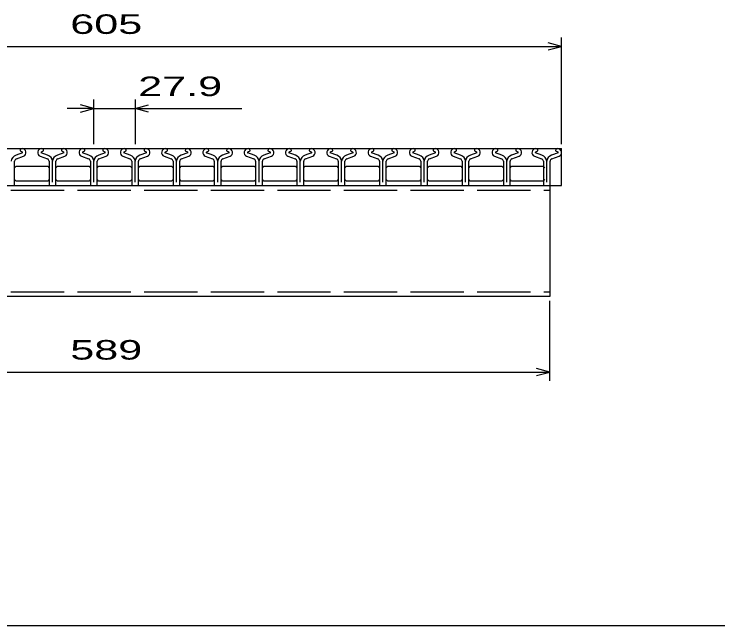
# Model space of a CAD drawing. Units: millimetres, scale not verified. Extents: x -1092 to 1034, y -771 to 635.
# Drawn here: x -624.2 to -148.7, y -684.6 to -271.3 of the extents above; entities that cross this region are included whole.
import ezdxf
from ezdxf.enums import TextEntityAlignment as Align

# ---------------------------------------------------------------- set-up
doc = ezdxf.new("R2010")
doc.units = ezdxf.units.MM
doc.header["$LTSCALE"] = 6
doc.linetypes.add('DASHED', pattern=[7.5, 6, -1.5])
for name, color, linetype, lineweight in [('0_2', 150, 'Continuous', 25), ('16', 3, 'Continuous', 25), ('22', 2, 'Continuous', 25)]:
    doc.layers.add(name, color=color, linetype=linetype, lineweight=lineweight)
doc.styles.add('ベクトル', font='')
doc.styles.get('ベクトル').set_extended_font_data('ベクトル')

msp = doc.modelspace()

# ---------------------------------------------------------------- linework, layer by layer
at = {"layer": '0_2'}
msp.add_line((1034.4, -684.6), (-1041.6, -684.6), dxfattribs=at)
at = {"layer": '16'}
for p, q in [((-859.3, -362.1), (-254.3, -362.1)), ((-618.502, -365.108), (-622.822, -366.628)), ((-620.101, -363.483), (-620.101, -363.713)), ((-620.101, -363.713), (-618.661, -364.413)), ((-601.499, -366.628), (-605.819, -365.108)), ((-605.66, -364.413), (-604.22, -363.713)), ((-604.22, -363.713), (-604.22, -363.483)), ((-590.602, -365.108), (-594.922, -366.628)), ((-592.201, -363.483), (-592.201, -363.713)), ((-592.201, -363.713), (-590.761, -364.413)), ((-573.599, -366.628), (-577.919, -365.108)), ((-577.76, -364.413), (-576.32, -363.713)), ((-576.32, -363.713), (-576.32, -363.483)), ((-562.702, -365.108), (-567.022, -366.628)), ((-564.301, -363.483), (-564.301, -363.713)), ((-564.301, -363.713), (-562.861, -364.413)), ((-545.699, -366.628), (-550.019, -365.108)), ((-549.86, -364.413), (-548.42, -363.713)), ((-548.42, -363.713), (-548.42, -363.483)), ((-534.802, -365.108), (-539.122, -366.628)), ((-536.401, -363.483), (-536.401, -363.713)), ((-536.401, -363.713), (-534.961, -364.413)), ((-517.799, -366.628), (-522.119, -365.108)), ((-521.96, -364.413), (-520.52, -363.713)), ((-520.52, -363.713), (-520.52, -363.483)), ((-506.902, -365.108), (-511.222, -366.628)), ((-508.501, -363.483), (-508.501, -363.713)), ((-508.501, -363.713), (-507.061, -364.413)), ((-489.899, -366.628), (-494.219, -365.108)), ((-494.06, -364.413), (-492.62, -363.713)), ((-492.62, -363.713), (-492.62, -363.483)), ((-479.002, -365.108), (-483.322, -366.628)), ((-480.601, -363.483), (-480.601, -363.713)), ((-480.601, -363.713), (-479.161, -364.413)), ((-461.999, -366.628), (-466.319, -365.108)), ((-466.16, -364.413), (-464.72, -363.713)), ((-464.72, -363.713), (-464.72, -363.483)), ((-451.102, -365.108), (-455.422, -366.628)), ((-452.701, -363.483), (-452.701, -363.713)), ((-452.701, -363.713), (-451.261, -364.413)), ((-434.099, -366.628), (-438.419, -365.108)), ((-438.26, -364.413), (-436.82, -363.713)), ((-436.82, -363.713), (-436.82, -363.483)), ((-423.202, -365.108), (-427.522, -366.628)), ((-424.801, -363.483), (-424.801, -363.713)), ((-424.801, -363.713), (-423.361, -364.413)), ((-406.199, -366.628), (-410.519, -365.108)), ((-410.36, -364.413), (-408.92, -363.713)), ((-408.92, -363.713), (-408.92, -363.483)), ((-395.302, -365.108), (-399.622, -366.628)), ((-396.901, -363.483), (-396.901, -363.713)), ((-396.901, -363.713), (-395.461, -364.413)), ((-378.299, -366.628), (-382.619, -365.108)), ((-382.46, -364.413), (-381.02, -363.713)), ((-381.02, -363.713), (-381.02, -363.483)), ((-367.402, -365.108), (-371.722, -366.628)), ((-369.001, -363.483), (-369.001, -363.713)), ((-369.001, -363.713), (-367.561, -364.413)), ((-350.399, -366.628), (-354.719, -365.108)), ((-354.56, -364.413), (-353.12, -363.713)), ((-353.12, -363.713), (-353.12, -363.483)), ((-339.502, -365.108), (-343.822, -366.628)), ((-341.101, -363.483), (-341.101, -363.713)), ((-341.101, -363.713), (-339.661, -364.413)), ((-322.499, -366.628), (-326.819, -365.108)), ((-326.66, -364.413), (-325.22, -363.713)), ((-325.22, -363.713), (-325.22, -363.483)), ((-311.602, -365.108), (-315.922, -366.628)), ((-313.201, -363.483), (-313.201, -363.713)), ((-313.201, -363.713), (-311.761, -364.413)), ((-294.599, -366.628), (-298.919, -365.108)), ((-298.76, -364.413), (-297.32, -363.713)), ((-297.32, -363.713), (-297.32, -363.483)), ((-283.702, -365.108), (-288.022, -366.628)), ((-285.301, -363.483), (-285.301, -363.713)), ((-285.301, -363.713), (-283.861, -364.413)), ((-267.599, -366.628), (-271.919, -365.108)), ((-271.76, -364.413), (-270.32, -363.713)), ((-270.32, -363.713), (-270.32, -363.483)), ((-256.702, -365.108), (-261.022, -366.628)), ((-258.301, -363.483), (-258.301, -363.713)), ((-258.301, -363.713), (-256.861, -364.413)), ((-254.3, -387.1), (-254.3, -362.1)), ((-623.81, -386.412), (-623.81, -370.692)), ((-622.612, -368.989), (-617.742, -367.279)), ((-606.579, -367.279), (-601.709, -368.989)), ((-600.51, -370.692), (-600.51, -386.412)), ((-598.2, -384.81), (-598.2, -370.74)), ((-595.91, -386.412), (-595.91, -370.692)), ((-594.712, -368.989), (-589.842, -367.279)), ((-578.679, -367.279), (-573.809, -368.989)), ((-572.61, -370.692), (-572.61, -386.412)), ((-570.3, -384.81), (-570.3, -370.74)), ((-568.01, -386.412), (-568.01, -370.692)), ((-566.812, -368.989), (-561.942, -367.279)), ((-550.779, -367.279), (-545.909, -368.989)), ((-544.71, -370.692), (-544.71, -386.412)), ((-542.4, -384.81), (-542.4, -370.74)), ((-540.11, -386.412), (-540.11, -370.692)), ((-538.912, -368.989), (-534.042, -367.279)), ((-522.879, -367.279), (-518.009, -368.989)), ((-516.81, -370.692), (-516.81, -386.412)), ((-514.5, -384.81), (-514.5, -370.74)), ((-512.21, -386.412), (-512.21, -370.692)), ((-511.012, -368.989), (-506.142, -367.279)), ((-494.979, -367.279), (-490.109, -368.989)), ((-488.91, -370.692), (-488.91, -386.412)), ((-486.6, -384.81), (-486.6, -370.74)), ((-484.31, -386.412), (-484.31, -370.692)), ((-483.112, -368.989), (-478.242, -367.279)), ((-467.079, -367.279), (-462.209, -368.989)), ((-461.01, -370.692), (-461.01, -386.412)), ((-458.7, -384.81), (-458.7, -370.74)), ((-456.41, -386.412), (-456.41, -370.692)), ((-455.212, -368.989), (-450.342, -367.279)), ((-439.179, -367.279), (-434.309, -368.989)), ((-433.11, -370.692), (-433.11, -386.412)), ((-430.8, -384.81), (-430.8, -370.74)), ((-428.51, -386.412), (-428.51, -370.692)), ((-427.312, -368.989), (-422.442, -367.279)), ((-411.279, -367.279), (-406.409, -368.989)), ((-405.21, -370.692), (-405.21, -386.412)), ((-402.9, -384.81), (-402.9, -370.74)), ((-400.61, -386.412), (-400.61, -370.692)), ((-399.412, -368.989), (-394.542, -367.279)), ((-383.379, -367.279), (-378.509, -368.989)), ((-377.31, -370.692), (-377.31, -386.412)), ((-375, -384.81), (-375, -370.74)), ((-372.71, -386.412), (-372.71, -370.692)), ((-371.512, -368.989), (-366.642, -367.279)), ((-355.479, -367.279), (-350.609, -368.989)), ((-349.41, -370.692), (-349.41, -386.412)), ((-347.1, -384.81), (-347.1, -370.74)), ((-344.81, -386.412), (-344.81, -370.692)), ((-343.612, -368.989), (-338.742, -367.279)), ((-327.579, -367.279), (-322.709, -368.989)), ((-321.51, -370.692), (-321.51, -386.412)), ((-319.2, -384.81), (-319.2, -370.74)), ((-316.91, -386.412), (-316.91, -370.692)), ((-315.712, -368.989), (-310.842, -367.279)), ((-299.679, -367.279), (-294.809, -368.989)), ((-293.61, -370.692), (-293.61, -386.412)), ((-291.3, -384.81), (-291.3, -370.74)), ((-289.01, -386.412), (-289.01, -370.692)), ((-287.812, -368.989), (-282.942, -367.279)), ((-272.679, -367.279), (-267.809, -368.989)), ((-266.61, -370.692), (-266.61, -386.412)), ((-264.3, -384.81), (-264.3, -370.74)), ((-262.01, -386.412), (-262.01, -370.692)), ((-260.812, -368.989), (-255.942, -367.279)), ((-623.85, -375.1), (-622.85, -374.1)), ((-622.85, -374.1), (-601.45, -374.1)), ((-601.45, -374.1), (-600.45, -375.1)), ((-595.95, -375.1), (-594.95, -374.1)), ((-594.95, -374.1), (-573.55, -374.1)), ((-573.55, -374.1), (-572.55, -375.1)), ((-568.05, -375.1), (-567.05, -374.1)), ((-567.05, -374.1), (-545.65, -374.1)), ((-545.65, -374.1), (-544.65, -375.1)), ((-540.15, -375.1), (-539.15, -374.1)), ((-539.15, -374.1), (-517.75, -374.1)), ((-517.75, -374.1), (-516.75, -375.1)), ((-512.25, -375.1), (-511.25, -374.1)), ((-511.25, -374.1), (-489.85, -374.1)), ((-489.85, -374.1), (-488.85, -375.1)), ((-484.35, -375.1), (-483.35, -374.1)), ((-483.35, -374.1), (-461.95, -374.1)), ((-461.95, -374.1), (-460.95, -375.1)), ((-456.45, -375.1), (-455.45, -374.1)), ((-455.45, -374.1), (-434.05, -374.1)), ((-434.05, -374.1), (-433.05, -375.1)), ((-428.55, -375.1), (-427.55, -374.1)), ((-427.55, -374.1), (-406.15, -374.1)), ((-406.15, -374.1), (-405.15, -375.1)), ((-400.65, -375.1), (-399.65, -374.1)), ((-399.65, -374.1), (-378.25, -374.1)), ((-378.25, -374.1), (-377.25, -375.1)), ((-372.75, -375.1), (-371.75, -374.1)), ((-371.75, -374.1), (-350.35, -374.1)), ((-350.35, -374.1), (-349.35, -375.1)), ((-344.85, -375.1), (-343.85, -374.1)), ((-343.85, -374.1), (-322.45, -374.1)), ((-322.45, -374.1), (-321.45, -375.1)), ((-316.95, -375.1), (-315.95, -374.1)), ((-315.95, -374.1), (-294.55, -374.1)), ((-294.55, -374.1), (-293.55, -375.1)), ((-289.05, -375.1), (-288.05, -374.1)), ((-288.05, -374.1), (-266.65, -374.1)), ((-266.65, -374.1), (-265.65, -375.1)), ((-622.85, -384.1), (-623.85, -383.1)), ((-601.45, -384.1), (-622.85, -384.1)), ((-600.45, -383.1), (-601.45, -384.1)), ((-594.95, -384.1), (-595.95, -383.1)), ((-573.55, -384.1), (-594.95, -384.1)), ((-572.55, -383.1), (-573.55, -384.1)), ((-567.05, -384.1), (-568.05, -383.1)), ((-545.65, -384.1), (-567.05, -384.1)), ((-544.65, -383.1), (-545.65, -384.1)), ((-539.15, -384.1), (-540.15, -383.1)), ((-517.75, -384.1), (-539.15, -384.1)), ((-516.75, -383.1), (-517.75, -384.1)), ((-511.25, -384.1), (-512.25, -383.1)), ((-489.85, -384.1), (-511.25, -384.1)), ((-488.85, -383.1), (-489.85, -384.1)), ((-483.35, -384.1), (-484.35, -383.1)), ((-461.95, -384.1), (-483.35, -384.1)), ((-460.95, -383.1), (-461.95, -384.1)), ((-455.45, -384.1), (-456.45, -383.1)), ((-434.05, -384.1), (-455.45, -384.1)), ((-433.05, -383.1), (-434.05, -384.1)), ((-427.55, -384.1), (-428.55, -383.1)), ((-406.15, -384.1), (-427.55, -384.1)), ((-405.15, -383.1), (-406.15, -384.1)), ((-399.65, -384.1), (-400.65, -383.1)), ((-378.25, -384.1), (-399.65, -384.1)), ((-377.25, -383.1), (-378.25, -384.1)), ((-371.75, -384.1), (-372.75, -383.1)), ((-350.35, -384.1), (-371.75, -384.1)), ((-349.35, -383.1), (-350.35, -384.1)), ((-343.85, -384.1), (-344.85, -383.1)), ((-322.45, -384.1), (-343.85, -384.1)), ((-321.45, -383.1), (-322.45, -384.1)), ((-315.95, -384.1), (-316.95, -383.1)), ((-294.55, -384.1), (-315.95, -384.1)), ((-293.55, -383.1), (-294.55, -384.1)), ((-288.05, -384.1), (-289.05, -383.1)), ((-266.65, -384.1), (-288.05, -384.1)), ((-265.65, -383.1), (-266.65, -384.1)), ((-859.3, -387.1), (-254.3, -387.1)), ((-851.3, -387.1), (-262.3, -387.1)), ((-599.81, -387.112), (-596.61, -387.112)), ((-571.91, -387.112), (-568.71, -387.112)), ((-544.01, -387.112), (-540.81, -387.112)), ((-516.11, -387.112), (-512.91, -387.112)), ((-488.21, -387.112), (-485.01, -387.112)), ((-460.31, -387.112), (-457.11, -387.112)), ((-432.41, -387.112), (-429.21, -387.112)), ((-404.51, -387.112), (-401.31, -387.112)), ((-376.61, -387.112), (-373.41, -387.112)), ((-348.71, -387.112), (-345.51, -387.112)), ((-320.81, -387.112), (-317.61, -387.112)), ((-292.91, -387.112), (-289.71, -387.112)), ((-265.91, -387.112), (-262.71, -387.112)), ((-262.3, -387.1), (-262.3, -462.1)), ((-262.3, -462.1), (-851.3, -462.1))]:
    msp.add_line(p, q, dxfattribs=at)
at = {"layer": '16', "linetype": 'DASHED'}
for p, q in [((-851.3, -390.3), (-262.3, -390.3)), ((-851.3, -458.9), (-262.3, -458.9))]:
    msp.add_line(p, q, dxfattribs=at)
at = {"layer": '16'}
for centre, radius, start, end in [((-618.652, -363.546), 1.45, 94.45, 177.5), ((-618.811, -364.8), 2.7, 293.32, 89.02002), ((-618.826, -364.816), 0.44, 317.67, 68.08999), ((-605.51, -364.8), 2.7, 90.98, 246.68), ((-605.495, -364.816), 0.44, 111.91, 222.33), ((-605.669, -363.546), 1.45, 2.5, 85.55), ((-590.752, -363.546), 1.45, 94.45, 177.5), ((-590.911, -364.8), 2.7, 293.32, 89.02002), ((-590.926, -364.816), 0.44, 317.67, 68.08999), ((-577.61, -364.8), 2.7, 90.98, 246.68), ((-577.595, -364.816), 0.44, 111.91, 222.33), ((-577.769, -363.546), 1.45, 2.5, 85.55), ((-562.852, -363.546), 1.45, 94.45, 177.5), ((-563.011, -364.8), 2.7, 293.32, 89.02002), ((-563.026, -364.816), 0.44, 317.67, 68.08999), ((-549.71, -364.8), 2.7, 90.98, 246.68), ((-549.695, -364.816), 0.44, 111.91, 222.33), ((-549.869, -363.546), 1.45, 2.5, 85.55), ((-534.952, -363.546), 1.45, 94.45, 177.5), ((-535.111, -364.8), 2.7, 293.32, 89.02002), ((-535.126, -364.816), 0.44, 317.67, 68.08999), ((-521.81, -364.8), 2.7, 90.98, 246.68), ((-521.795, -364.816), 0.44, 111.91, 222.33), ((-521.969, -363.546), 1.45, 2.5, 85.55), ((-507.052, -363.546), 1.45, 94.45, 177.5), ((-507.211, -364.8), 2.7, 293.32, 89.02002), ((-507.226, -364.816), 0.44, 317.67, 68.08999), ((-493.91, -364.8), 2.7, 90.98, 246.68), ((-493.895, -364.816), 0.44, 111.91, 222.33), ((-494.069, -363.546), 1.45, 2.5, 85.55), ((-479.152, -363.546), 1.45, 94.45, 177.5), ((-479.311, -364.8), 2.7, 293.32, 89.02002), ((-479.326, -364.816), 0.44, 317.67, 68.08999), ((-466.01, -364.8), 2.7, 90.98, 246.68), ((-465.995, -364.816), 0.44, 111.91, 222.33), ((-466.169, -363.546), 1.45, 2.5, 85.55), ((-451.252, -363.546), 1.45, 94.45, 177.5), ((-451.411, -364.8), 2.7, 293.32, 89.02002), ((-451.426, -364.816), 0.44, 317.67, 68.08999), ((-438.11, -364.8), 2.7, 90.98, 246.68), ((-438.095, -364.816), 0.44, 111.91, 222.33), ((-438.269, -363.546), 1.45, 2.5, 85.55), ((-423.352, -363.546), 1.45, 94.45, 177.5), ((-423.511, -364.8), 2.7, 293.32, 89.02002), ((-423.526, -364.816), 0.44, 317.67, 68.08999), ((-410.21, -364.8), 2.7, 90.98, 246.68), ((-410.195, -364.816), 0.44, 111.91, 222.33), ((-410.369, -363.546), 1.45, 2.5, 85.55), ((-395.452, -363.546), 1.45, 94.45, 177.5), ((-395.611, -364.8), 2.7, 293.32, 89.02002), ((-395.626, -364.816), 0.44, 317.67, 68.08999), ((-382.31, -364.8), 2.7, 90.98, 246.68), ((-382.295, -364.816), 0.44, 111.91, 222.33), ((-382.469, -363.546), 1.45, 2.5, 85.55), ((-367.552, -363.546), 1.45, 94.45, 177.5), ((-367.711, -364.8), 2.7, 293.32, 89.02002), ((-367.726, -364.816), 0.44, 317.67, 68.08999), ((-354.41, -364.8), 2.7, 90.98, 246.68), ((-354.395, -364.816), 0.44, 111.91, 222.33), ((-354.569, -363.546), 1.45, 2.5, 85.55), ((-339.652, -363.546), 1.45, 94.45, 177.5), ((-339.811, -364.8), 2.7, 293.32, 89.02002), ((-339.826, -364.816), 0.44, 317.67, 68.08999), ((-326.51, -364.8), 2.7, 90.98, 246.68), ((-326.495, -364.816), 0.44, 111.91, 222.33), ((-326.669, -363.546), 1.45, 2.5, 85.55), ((-311.752, -363.546), 1.45, 94.45, 177.5), ((-311.911, -364.8), 2.7, 293.32, 89.02002), ((-311.926, -364.816), 0.44, 317.67, 68.08999), ((-298.61, -364.8), 2.7, 90.98, 246.68), ((-298.595, -364.816), 0.44, 111.91, 222.33), ((-298.769, -363.546), 1.45, 2.5, 85.55), ((-283.852, -363.546), 1.45, 94.45, 177.5), ((-284.011, -364.8), 2.7, 293.32, 89.02002), ((-284.026, -364.816), 0.44, 317.67, 68.08999), ((-271.61, -364.8), 2.7, 90.98, 246.68), ((-271.595, -364.816), 0.44, 111.91, 222.33), ((-271.769, -363.546), 1.45, 2.5, 85.55), ((-256.852, -363.546), 1.45, 94.45, 177.5), ((-257.011, -364.8), 2.7, 293.32, 89.02002), ((-257.026, -364.816), 0.44, 317.67, 68.08999), ((-621.531, -371.043), 4.6, 106.3, 176.22), ((-622.012, -370.689), 1.8, 109.42, 180), ((-602.309, -370.689), 1.8, 0, 70.58), ((-602.79, -371.043), 4.6, 3.78, 73.7), ((-593.631, -371.043), 4.6, 106.3, 176.22), ((-594.112, -370.689), 1.8, 109.42, 180), ((-574.409, -370.689), 1.8, 0, 70.58), ((-574.89, -371.043), 4.6, 3.78, 73.7), ((-565.731, -371.043), 4.6, 106.3, 176.22), ((-566.212, -370.689), 1.8, 109.42, 180), ((-546.509, -370.689), 1.8, 0, 70.58), ((-546.99, -371.043), 4.6, 3.78, 73.7), ((-537.831, -371.043), 4.6, 106.3, 176.22), ((-538.312, -370.689), 1.8, 109.42, 180), ((-518.609, -370.689), 1.8, 0, 70.58), ((-519.09, -371.043), 4.6, 3.78, 73.7), ((-509.931, -371.043), 4.6, 106.3, 176.22), ((-510.412, -370.689), 1.8, 109.42, 180), ((-490.709, -370.689), 1.8, 0, 70.58), ((-491.19, -371.043), 4.6, 3.78, 73.7), ((-482.031, -371.043), 4.6, 106.3, 176.22), ((-482.512, -370.689), 1.8, 109.42, 180), ((-462.809, -370.689), 1.8, 0, 70.58), ((-463.29, -371.043), 4.6, 3.78, 73.7), ((-454.131, -371.043), 4.6, 106.3, 176.22), ((-454.612, -370.689), 1.8, 109.42, 180), ((-434.909, -370.689), 1.8, 0, 70.58), ((-435.39, -371.043), 4.6, 3.78, 73.7), ((-426.231, -371.043), 4.6, 106.3, 176.22), ((-426.712, -370.689), 1.8, 109.42, 180), ((-407.009, -370.689), 1.8, 0, 70.58), ((-407.49, -371.043), 4.6, 3.78, 73.7), ((-398.331, -371.043), 4.6, 106.3, 176.22), ((-398.812, -370.689), 1.8, 109.42, 180), ((-379.109, -370.689), 1.8, 0, 70.58), ((-379.59, -371.043), 4.6, 3.78, 73.7), ((-370.431, -371.043), 4.6, 106.3, 176.22), ((-370.912, -370.689), 1.8, 109.42, 180), ((-351.209, -370.689), 1.8, 0, 70.58), ((-351.69, -371.043), 4.6, 3.78, 73.7), ((-342.531, -371.043), 4.6, 106.3, 176.22), ((-343.012, -370.689), 1.8, 109.42, 180), ((-323.309, -370.689), 1.8, 0, 70.58), ((-323.79, -371.043), 4.6, 3.78, 73.7), ((-314.631, -371.043), 4.6, 106.3, 176.22), ((-315.112, -370.689), 1.8, 109.42, 180), ((-295.409, -370.689), 1.8, 0, 70.58), ((-295.89, -371.043), 4.6, 3.78, 73.7), ((-286.731, -371.043), 4.6, 106.3, 176.22), ((-287.212, -370.689), 1.8, 109.42, 180), ((-268.409, -370.689), 1.8, 0, 70.58), ((-268.89, -371.043), 4.6, 3.78, 73.7), ((-259.731, -371.043), 4.6, 106.3, 176.22), ((-260.212, -370.689), 1.8, 109.42, 180), ((-624.51, -386.412), 0.7, 270, 0), ((-599.81, -386.412), 0.7, 180, 270), ((-596.61, -386.412), 0.7, 270, 0), ((-571.91, -386.412), 0.7, 180, 270), ((-568.71, -386.412), 0.7, 270, 0), ((-544.01, -386.412), 0.7, 180, 270), ((-540.81, -386.412), 0.7, 270, 0), ((-516.11, -386.412), 0.7, 180, 270), ((-512.91, -386.412), 0.7, 270, 0), ((-488.21, -386.412), 0.7, 180, 270), ((-485.01, -386.412), 0.7, 270, 0), ((-460.31, -386.412), 0.7, 180, 270), ((-457.11, -386.412), 0.7, 270, 0), ((-432.41, -386.412), 0.7, 180, 270), ((-429.21, -386.412), 0.7, 270, 0), ((-404.51, -386.412), 0.7, 180, 270), ((-401.31, -386.412), 0.7, 270, 0), ((-376.61, -386.412), 0.7, 180, 270), ((-373.41, -386.412), 0.7, 270, 0), ((-348.71, -386.412), 0.7, 180, 270), ((-345.51, -386.412), 0.7, 270, 0), ((-320.81, -386.412), 0.7, 180, 270), ((-317.61, -386.412), 0.7, 270, 0), ((-292.91, -386.412), 0.7, 180, 270), ((-289.71, -386.412), 0.7, 270, 0), ((-265.91, -386.412), 0.7, 180, 270), ((-262.71, -386.412), 0.7, 270, 0)]:
    msp.add_arc(centre, radius, start, end, dxfattribs=at)
at = {"layer": '22', "color": 4}
for p, q in [((-254.302, -359.1), (-254.302, -287.1)), ((-859.3, -293.1), (-254.302, -293.1)), ((-254.302, -293.1), (-263.302, -290.7)), ((-263.302, -295.5), (-254.302, -293.1)), ((-570.3, -335.1), (-579.3, -332.7)), ((-570.3, -359.1), (-570.3, -329.1)), ((-542.4, -329.1), (-542.4, -359.1)), ((-542.4, -335.1), (-533.4, -332.7)), ((-570.3, -335.1), (-588.3, -335.1)), ((-579.3, -337.5), (-570.3, -335.1)), ((-570.3, -335.1), (-542.4, -335.1)), ((-533.4, -337.5), (-542.4, -335.1)), ((-542.4, -335.1), (-470.4, -335.1)), ((-262.3, -519.1), (-262.3, -465.1)), ((-851.3, -513.1), (-262.3, -513.1)), ((-262.3, -513.1), (-271.3, -510.7)), ((-271.3, -515.5), (-262.3, -513.1))]:
    msp.add_line(p, q, dxfattribs=at)

# ---------------------------------------------------------------- texts
at = {"layer": '22', "style": 'ベクトル', "width": 1.65}
for s, p in [(' 605 ', (-594.3, -278.1)), (' 27.9 ', (-548.4, -320.1)), (' 589 ', (-594.3, -498.1))]:
    msp.add_text(s, height=13.2, dxfattribs=at).set_placement(p, align=Align.MIDDLE_LEFT)

doc.saveas('drawing.dxf')
